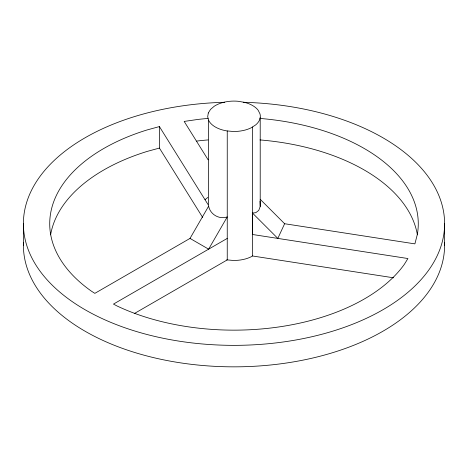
<?xml version="1.0" encoding="UTF-8"?>
<svg xmlns="http://www.w3.org/2000/svg" width="468" height="468" viewBox="0 0 468 468"><rect width="100%" height="100%" fill="white"/><g stroke="black" fill="none" stroke-linecap="round" stroke-linejoin="round"><path stroke-width="0.7" d="M260.208 117.72L260.208 206.47L258.769 210.413L255.774 212.683L252.445 213.039M260.22 199.315L284.626 223.727L277.816 238.405L252.387 212.975L252.387 234.474L407.926 258.535L404.247 264.473A184.275 106.388 0 0 1 117.099 306.002L113.461 304.101L227.243 238.411M207.973 204.457L159.412 126.582L147.133 129.934A184.275 106.388 0 0 0 91.552 291.254L94.846 293.354L190.014 238.411L208.629 206.166L208.629 120.188M205.002 199.69L207.786 197.443M393.535 277.799L252.445 255.973L251.41 256.657A26.325 15.198 0 0 1 233.175 260.448L226.658 259.851M134.322 313.548L227.243 259.904L227.243 130.935M202.708 217.509L159.412 148.075L147.133 151.427A184.275 106.388 0 0 0 50.614 234.825M196.659 141.108L198.052 140.909A184.275 106.388 0 0 1 208.038 139.926M284.626 223.727L414.9 243.875L417.386 234.187A184.275 106.388 0 0 0 259.962 118.433M190.014 238.411L208.629 249.157L227.243 216.912C219.223 219.714 210.208 214.514 208.629 206.166M208.131 159.84L184.176 121.423L198.052 119.416A184.275 106.388 0 0 1 208.038 118.433M260.003 201.1L260.208 206.47M444.6 223.762L444.6 245.255M252.445 127.009L252.445 255.973M159.412 126.582L159.412 148.075M23.4 223.762L23.4 245.255M444.541 242.447A210.6 121.586 0 0 1 234 366.842A210.6 121.586 0 0 1 23.459 242.447M259.962 139.926A184.275 106.388 0 0 1 417.386 234.825M243.266 102.287A210.6 121.586 0 0 1 414.823 286.094A210.6 121.586 0 0 1 53.176 286.094A210.6 121.586 0 0 1 224.734 102.287M208.307 112.975L207.687 116.766L208.722 120.528A26.325 15.198 0 0 0 226.658 130.882L233.175 131.479A26.325 15.198 0 0 0 251.41 127.688L255.774 124.833A26.325 15.198 0 0 0 260.003 113.911L258.161 110.249A26.325 15.198 0 0 0 244.454 102.34L238.118 101.275A26.325 15.198 0 0 0 214.256 106.236L210.541 109.389L208.307 112.975"/></g></svg>
